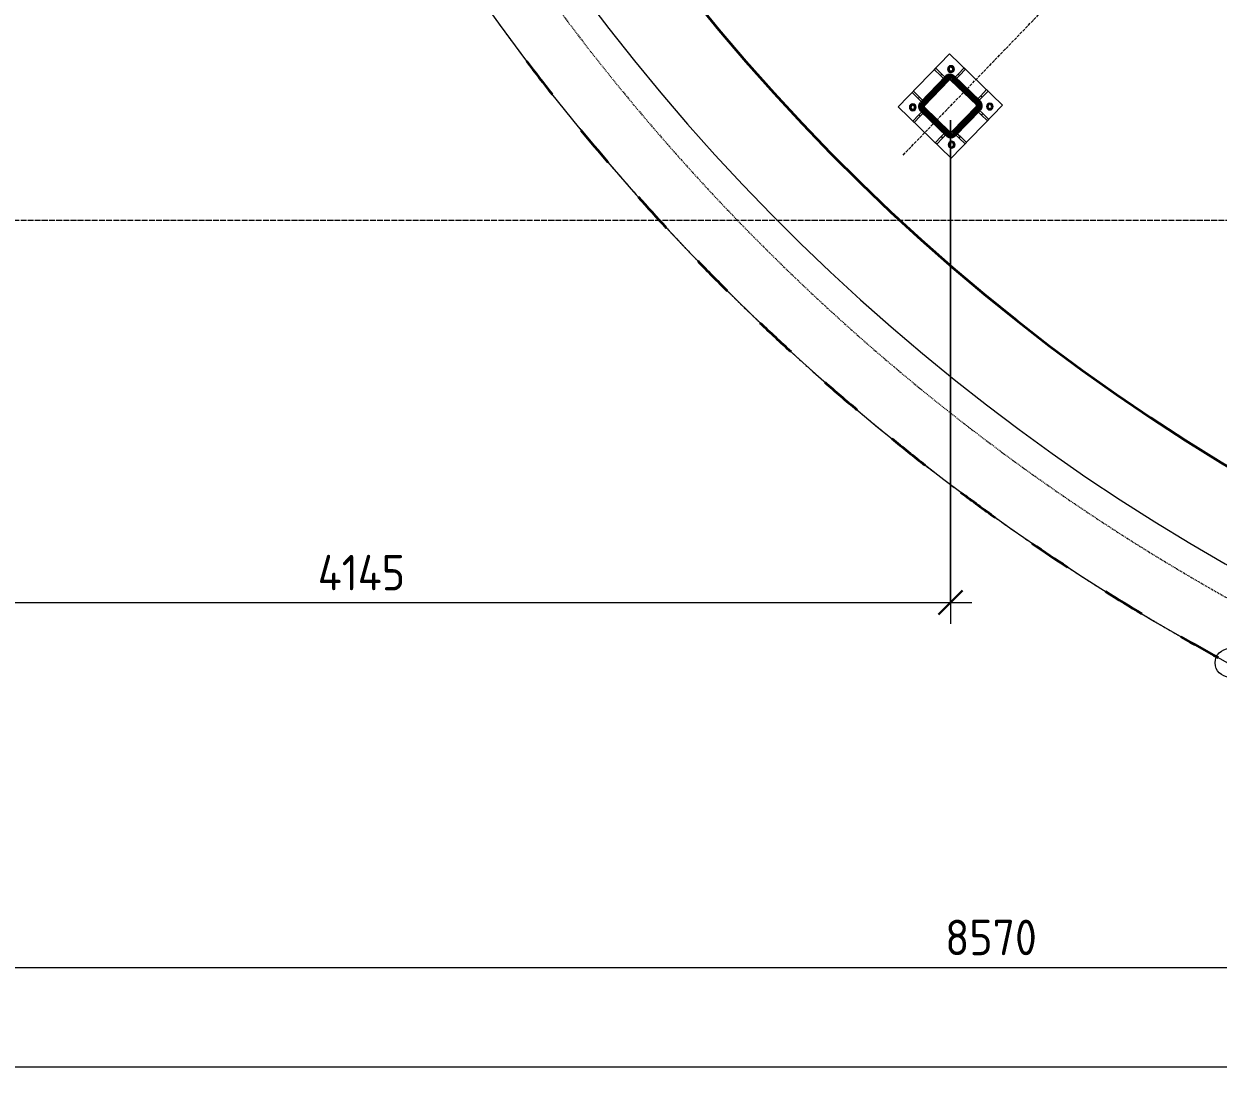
# Model space of a CAD drawing. Header units: millimetres. Extents: x 25978 to 116586, y -2270 to 13021.
# Drawn here: x 32891 to 37095, y 3196 to 6942 of the extents above; entities that cross this region are included whole.
import ezdxf

# ---------------------------------------------------------------- set-up
doc = ezdxf.new("R2010")
doc.units = ezdxf.units.MM
for name, pattern in [('01 Штриховая _2 мм_', [3, 2, -1]), ('01 Штриховая _4 мм_', [6, 3.5, -2.5]), ('02 Штрихпунктирная _10 мм_', [14, 10, -2, 0, -2]), ('02 Штрихпунктирная _20 мм_', [25, 20, -2.5, 0, -2.5])]:
    doc.linetypes.add(name, pattern=pattern)
for name, color, linetype, lineweight in [('AA_Dim', 7, 'Continuous', 9), ('AA_Dim-50', 7, 'Continuous', 9), ('AA_Linii', 7, 'Continuous', 9), ('AA_Vinoska', 7, 'Continuous', 9), ('AF_Balki', 7, 'Continuous', 20), ('AF_Lestnica', 7, '01 Штриховая _2 мм_', 9), ('AF_Perekritie', 7, 'Continuous', 20), ('AF_Perekritie_Опалубка', 253, 'Continuous', 20), ('AF_Stena', 7, '01 Штриховая _4 мм_', 20), ('KR_Colonna_KG', 7, 'Continuous', 20), ('KR_Detal', 7, 'Continuous', 20), ('Оси', 7, 'Continuous', 9)]:
    doc.layers.add(name, color=color, linetype=linetype, lineweight=lineweight)
doc.styles.add('ISOCPEUR_2', font='isocpeur.TTF', dxfattribs={"width": 0.9, "height": 125})
doc.dimstyles.new('05_Округл_5мм__прозр_', dxfattribs={"dimscale": 304.8, "dimtxt": 125.344371, "dimasz": 0.278871, "dimexe": 0.246063, "dimexo": 0.164042, "dimgap": 0.016404, "dimtad": 1, "dimdec": 0, "dimrnd": 5, "dimdsep": 46, "dimtxsty": 'ISOCPEUR_2', "dimblk1": 'OBLIQUE', "dimblk2": 'OBLIQUE', "dimsah": 1, "dimcen": 0.09, "dimdle": 0.246063, "dimazin": 0, "dimtfac": 1, "dimtdec": 4, "dimtix": 1, "dimtmove": 0, "dimatfit": 3, "dimfxl": 1, "dimtvp": 1, "dimtolj": 1, "dimtzin": 0, "dimlwd": 18, "dimlwe": 18, "dimarcsym": 2})

# ---------------------------------------------------------------- blocks, each defined once
blk = doc.blocks.new('Лестницы 1 - Лестницы 1-3688333-Схема расположения входа на отм_ -0_110 в осях 7-14_ А-В')
at = {"layer": 'AF_Lestnica', "color": 250, "linetype": 'Continuous', "lineweight": 20}
for radius, start, end in [(7369.2, 197.04974, 270), (7669.2, 197.65643, 270), (7069.2, 220.6105, 221.87792), (7069.2, 223.02463, 224.28602), (7069.2, 225.43771, 226.69411), (7069.2, 227.85, 229.10221), (7069.2, 230.26166, 231.51031), (7069.2, 232.67283, 233.9184), (7069.2, 235.08361, 236.3265), (7069.2, 237.49406, 238.7346)]:
    blk.add_arc((40775.1, 11440), radius, start, end, dxfattribs=at)
blk = doc.blocks.new('243_Профиль гнутый сварной квадратный _НесКол_2ур_ - 160х8-4060138-Схема расположения входа на отм_ -0_110 в осях 7-14_ А-В')
at = {"layer": 'KR_Colonna_KG', "linetype": '01 Штриховая _4 мм_', "lineweight": 9}
h = blk.add_hatch(color=256, dxfattribs=at)
h.paths.add_polyline_path([(63.3, -80), (64, -80), (75.3, -75.3), (80, -64), (80, 64), (75.3, 75.3), (63.3, 80), (-65.4, 79.4), (-75.3, 75.3), (-80, 64), (-80, -64), (-75.3, -75.3), (-64, -80), (-29.8, -80)])
h.paths.add_polyline_path([(-64, -72), (-69.7, -69.7), (-72, -64), (-72, 64), (-69.7, 69.7), (-64, 72), (64, 72), (69.7, 69.7), (72, 64), (72, -64), (69.7, -69.7), (63.3, -72), (-29.8, -72)])
at = {"layer": 'KR_Colonna_KG', "lineweight": 60}
for p, q in [((-80, 64), (-80, -64)), ((-72, -64), (-72, 64)), ((64, 80), (-64, 80)), ((-64, 72), (64, 72)), ((72, 64), (72, -64)), ((80, -64), (80, 64)), ((64, -72), (-64, -72)), ((-64, -80), (64, -80))]:
    blk.add_line(p, q, dxfattribs=at)
for centre, radius, start, end in [((-64, 64), 16, 90, 180), ((-64, 64), 8, 90, 180), ((64, 64), 16, 360, 90), ((64, 64), 8, 0, 90), ((-64, -64), 16, 180, 270), ((-64, -64), 8, 180, 270), ((64, -64), 8, 270, 0), ((64, -64), 16, 270, 360)]:
    blk.add_arc(centre, radius, start, end, dxfattribs=at)
blk = doc.blocks.new('354_Прокат Лист _НесКаркас_РабПлоск_ - 354_Прокат Лист _НесКаркас_РабПлоск_-3861794-Схема расположения входа на отм_ -0_110 в осях 7-14_ А-В')
at = {"layer": 'AF_Balki'}
for p, q in [((-80, 130), (-80, -130)), ((-80, 130), (180, 130)), ((180, -130), (180, 130)), ((-80, -130), (180, -130))]:
    blk.add_line(p, q, dxfattribs=at)
blk = doc.blocks.new('354_Прокат Лист _НесКаркас_РабПлоск_ - 354_Прокат Лист _НесКаркас_РабПлоск_-3862386-Схема расположения входа на отм_ -0_110 в осях 7-14_ А-В')
at = {"layer": 'AF_Balki'}
for p, q in [((40855.1, 6527.3), (40855.1, 6534.3)), ((40855.1, 6534.3), (40875.1, 6534.3)), ((40855.1, 6527.3), (40875.1, 6527.3)), ((40875.1, 6534.3), (40905.1, 6534.3)), ((40875.1, 6527.3), (40875.1, 6534.3)), ((40905.1, 6527.3), (40875.1, 6527.3)), ((40905.1, 6534.3), (40905.1, 6527.3))]:
    blk.add_line(p, q, dxfattribs=at)
blk = doc.blocks.new('354_Прокат Лист _НесКаркас_РабПлоск_ - 354_Прокат Лист _НесКаркас_РабПлоск_-3862465-Схема расположения входа на отм_ -0_110 в осях 7-14_ А-В')
at = {"layer": 'AF_Balki'}
for p, q in [((40645.1, 6527.3), (40645.1, 6534.3)), ((40645.1, 6534.3), (40675.1, 6534.3)), ((40675.1, 6527.3), (40645.1, 6527.3)), ((40675.1, 6534.3), (40695.1, 6534.3)), ((40675.1, 6534.3), (40675.1, 6527.3)), ((40675.1, 6527.3), (40695.1, 6527.3)), ((40695.1, 6534.3), (40695.1, 6527.3))]:
    blk.add_line(p, q, dxfattribs=at)
blk = doc.blocks.new('354_Анкер клиновой _СоедНесК_РабПлоск_ - M12x120_20-4043320-Схема расположения входа на отм_ -0_110 в осях 7-14_ А-В')
at = {"layer": 'KR_Detal'}
for start, end in [(120, 180), (180, 240), (90, 120), (60, 90), (0, 60), (300, 0), (240, 270), (270, 300)]:
    blk.add_arc((0, 0), 9, start, end, dxfattribs=at)
for points in [[(-9, 5.2), (-8.3, 5.6), (-6.8, 6.5), (-5.3, 7.3), (-4.5, 7.8)], [(-9, 0), (-9, 0.9), (-9, 2.7), (-9, 4.4), (-9, 5.2)], [(-9, -5.2), (-9, -4.4), (-9, -2.7), (-9, -0.9), (-9, 0)], [(-4.5, 7.8), (-3.7, 8.2), (-2.2, 9.1), (-0.7, 10), (0, 10.4)], [(0, 10.4), (0.7, 10), (2.2, 9.1), (3.7, 8.2), (4.5, 7.8)], [(4.5, 7.8), (5.3, 7.3), (6.8, 6.5), (8.3, 5.6), (9, 5.2)], [(9, 5.2), (9, 4.4), (9, 2.7), (9, 0.9), (9, 0)], [(9, 0), (9, -0.9), (9, -2.7), (9, -4.4), (9, -5.2)], [(-4.5, -7.8), (-5.3, -7.3), (-6.8, -6.5), (-8.3, -5.6), (-9, -5.2)], [(0, -10.4), (-0.7, -10), (-2.2, -9.1), (-3.7, -8.2), (-4.5, -7.8)], [(4.5, -7.8), (3.7, -8.2), (2.2, -9.1), (0.7, -10), (0, -10.4)], [(9, -5.2), (8.3, -5.6), (6.8, -6.5), (5.3, -7.3), (4.5, -7.8)]]:
    blk.add_open_spline(points, degree=3, dxfattribs=at)
blk = doc.blocks.new('354_Шайба_ГОСТ 11371-78_СоедНесК_РабПлоск_ - Шайба_ГОСТ 11371-78-V5-Схема расположения входа на отм_ -0_110 в осях 7-14_ А-В')
at = {"layer": 'KR_Detal'}
for start, end in [(360, 180), (180, 360)]:
    blk.add_arc((0, 0), 12, start, end, dxfattribs=at)
at = {"layer": 'KR_Detal', "linetype": '01 Штриховая _4 мм_', "lineweight": 9}
for start, end in [(0, 180), (180, 0)]:
    blk.add_arc((0, 0), 6.5, start, end, dxfattribs=at)
blk = doc.blocks.new('Лестницы 2 - Лестницы 1-3699303-Схема расположения входа на отм_ -0_110 в осях 7-14_ А-В')
at = {"layer": 'AA_Linii', "linetype": '01 Штриховая _4 мм_', "lineweight": 20}
blk.add_arc((40775.061608, 11440), 7469.209461, 182.9162121646, 270, dxfattribs=at)
blk = doc.blocks.new('DIMBLOCK24-Схема расположения входа на отм_ -0_110 в осях 7-14_ А-В')
at = {"layer": 'AA_Dim-50', "lineweight": 30}
for p, q in [((32005.1, 3621.1), (32047.6, 3663.6)), ((40575.1, 3621.1), (40617.6, 3663.6)), ((32005.1, 3621.1), (31962.6, 3578.6)), ((40575.1, 3621.1), (40532.6, 3578.6))]:
    blk.add_line(p, q, dxfattribs=at)
at = {"layer": 'AA_Dim-50', "lineweight": 18}
for p, q in [((32005.1, 3631.3), (32005.1, 3546.1)), ((32005.1, 3621.1), (32005.1, 3631.3)), ((32005.1, 3621.1), (40575.1, 3621.1)), ((40575.1, 3631.3), (40575.1, 3546.1)), ((40575.1, 3621.1), (40575.1, 3631.3))]:
    blk.add_line(p, q, dxfattribs=at)
at = {"layer": 'AA_Dim-50', "color": 0, "lineweight": 18, "insert": (36134, 3789), "char_height": 125, "width": 374.614, "attachment_point": 1, "line_spacing_factor": 1.135194, "style": 'ISOCPEUR_2'}
blk.add_mtext('8570', dxfattribs=at)
blk = doc.blocks.new('_Oblique')
at = {"color": 0, "linetype": 'ByBlock', "lineweight": -2}
blk.add_line((-0.5, -0.5), (0.5, 0.5), dxfattribs=at)
blk = doc.blocks.new('DIMBLOCK26-Схема расположения входа на отм_ -0_110 в осях 7-14_ А-В')
at = {"layer": 'AA_Dim-50', "lineweight": 30}
for p, q in [((27550.1, 3271.1), (27592.6, 3313.6)), ((49115.1, 3271.1), (49157.6, 3313.6)), ((27550.1, 3271.1), (27507.6, 3228.6)), ((49115.1, 3271.1), (49072.6, 3228.6))]:
    blk.add_line(p, q, dxfattribs=at)
at = {"layer": 'AA_Dim-50', "lineweight": 18}
for p, q in [((27550.1, 3281.3), (27550.1, 3196.1)), ((27550.1, 3271.1), (27550.1, 3281.3)), ((49115.1, 3281.3), (49115.1, 3196.1)), ((49115.1, 3271.1), (49115.1, 3281.3)), ((27475.1, 3271.1), (49190.1, 3271.1))]:
    blk.add_line(p, q, dxfattribs=at)
at = {"layer": 'AA_Dim-50', "color": 0, "lineweight": 18, "insert": (38149.3, 3439), "char_height": 125, "width": 439.888, "attachment_point": 1, "line_spacing_factor": 1.135194, "style": 'ISOCPEUR_2'}
blk.add_mtext('21565', dxfattribs=at)
blk = doc.blocks.new('DIMBLOCK39-Схема расположения входа на отм_ -0_110 в осях 7-14_ А-В')
at = {"layer": 'AA_Dim-50', "lineweight": 18}
for p, q in [((36152.4, 6603.1), (36152.4, 4830.3)), ((36152.4, 4905.3), (36152.4, 6603.1)), ((31930.1, 4905.3), (36227.4, 4905.3)), ((32005.1, 4915.4), (32005.1, 4830.3)), ((32005.1, 4905.3), (32005.1, 4915.4))]:
    blk.add_line(p, q, dxfattribs=at)
at = {"layer": 'AA_Dim-50', "lineweight": 30}
for p, q in [((32005.1, 4905.3), (32047.6, 4947.8)), ((36152.4, 4905.3), (36194.9, 4947.8)), ((32005.1, 4905.3), (31962.6, 4862.8)), ((36152.4, 4905.3), (36109.9, 4862.8))]:
    blk.add_line(p, q, dxfattribs=at)
at = {"layer": 'AA_Dim-50', "color": 0, "lineweight": 18, "insert": (33925, 5073.2), "char_height": 125, "width": 368.938, "attachment_point": 1, "line_spacing_factor": 1.135194, "style": 'ISOCPEUR_2'}
blk.add_mtext('4145', dxfattribs=at)

msp = doc.modelspace()

# ---------------------------------------------------------------- linework, layer by layer
at = {"layer": 'AA_Linii', "linetype": '02 Штрихпунктирная _10 мм_', "lineweight": 20}
msp.add_line((35985.9451, 6480.7216), (40570.6903, 11228.3643), dxfattribs=at)
at = {"layer": 'AA_Linii', "lineweight": 20}
msp.add_arc((40775.0616, 11440), 4754.2095, 181.8080384, 358.1919616, dxfattribs=at)
at = {"layer": 'AA_Vinoska'}
msp.add_circle((37134.4499, 4693.1868), 50, dxfattribs=at)
at = {"layer": 'AF_Perekritie', "linetype": '01 Штриховая _4 мм_'}
for start, end in [(215.90670354, 217.12750685), (218.2209712, 219.43464671), (220.53387833, 221.74178679), (222.84577985, 224.0489271), (225.15691712, 226.35606763), (227.46745996, 228.66320839), (229.77753136, 230.97034939), (232.08722257, 233.27749061), (234.39660272, 235.58463208), (236.70572513, 237.89177379), (239.01463159, 240.19891575)]:
    msp.add_arc((40775.0616, 11440), 7669.2095, start, end, dxfattribs=at)
at = {"layer": 'AF_Perekritie_Опалубка', "lineweight": 35}
for radius, start, end in [(4774.2095, 185.3173957, 357.8392894), (7069.2095, 197.79694229, 352.00000216), (7669.2095, 217.1278775, 218.22060055), (7669.2095, 219.43501736, 220.53350768), (7669.2095, 221.74215745, 222.8454092), (7669.2095, 224.04929775, 225.15654647), (7669.2095, 226.35643828, 227.46708931), (7669.2095, 228.66357904, 229.77716071), (7669.2095, 230.97072004, 232.08685192), (7669.2095, 233.27786127, 234.39623207), (7669.2095, 235.58500273, 236.70535448), (7669.2095, 237.89214444, 239.01426094), (7669.2095, 240.1992864, 241.32298469)]:
    msp.add_arc((40775.0616, 11440), radius, start, end, dxfattribs=at)
at = {"layer": 'AF_Stena'}
for radius, start, end in [(5174.2095, 184.767034, 355.232966), (4974.2095, 184.9591748, 355.0408252)]:
    msp.add_arc((40775.0616, 11440), radius, start, end, dxfattribs=at)
at = {"layer": 'Оси', "linetype": '02 Штрихпунктирная _20 мм_'}
msp.add_line((49415.0616, 6250), (26637.2958, 6250), dxfattribs=at)

# ---------------------------------------------------------------- block references
at = {"layer": 'AF_Balki', "extrusion": (0, 0, -1), "rotation": 43.99999999999946}
msp.add_blockref('354_Прокат Лист _НесКаркас_РабПлоск_ - 354_Прокат Лист _НесКаркас_РабПлоск_-3861794-Схема расположения входа на отм_ -0_110 в осях 7-14_ А-В', (-36188.3523, 6618.3464), dxfattribs=at)
at = {"layer": 'AF_Balki'}
for name, p, rotation in [('354_Прокат Лист _НесКаркас_РабПлоск_ - 354_Прокат Лист _НесКаркас_РабПлоск_-3862386-Схема расположения входа на отм_ -0_110 в осях 7-14_ А-В', (70059.4322, -16933.1639), 136.0000000000013), ('354_Прокат Лист _НесКаркас_РабПлоск_ - 354_Прокат Лист _НесКаркас_РабПлоск_-3862465-Схема расположения входа на отм_ -0_110 в осях 7-14_ А-В', (59739.6963, 40559.0727), 226.0000000000001), ('354_Прокат Лист _НесКаркас_РабПлоск_ - 354_Прокат Лист _НесКаркас_РабПлоск_-3862465-Схема расположения входа на отм_ -0_110 в осях 7-14_ А-В', (2245.3499, 30239.3113), 316.0000000000006), ('354_Прокат Лист _НесКаркас_РабПлоск_ - 354_Прокат Лист _НесКаркас_РабПлоск_-3862386-Схема расположения входа на отм_ -0_110 в осях 7-14_ А-В', (12565.0631, -27252.9257), 46.00000000000053), ('354_Прокат Лист _НесКаркас_РабПлоск_ - 354_Прокат Лист _НесКаркас_РабПлоск_-3862386-Схема расположения входа на отм_ -0_110 в осях 7-14_ А-В', (59739.7075, 40559.0843), 226.0000000000001), ('354_Прокат Лист _НесКаркас_РабПлоск_ - 354_Прокат Лист _НесКаркас_РабПлоск_-3862465-Схема расположения входа на отм_ -0_110 в осях 7-14_ А-В', (70059.4207, -16933.1527), 136.0000000000013), ('354_Прокат Лист _НесКаркас_РабПлоск_ - 354_Прокат Лист _НесКаркас_РабПлоск_-3862465-Схема расположения входа на отм_ -0_110 в осях 7-14_ А-В', (12565.0743, -27252.9141), 46.00000000000053), ('354_Прокат Лист _НесКаркас_РабПлоск_ - 354_Прокат Лист _НесКаркас_РабПлоск_-3862386-Схема расположения входа на отм_ -0_110 в осях 7-14_ А-В', (2245.3383, 30239.3225), 316.0000000000006)]:
    msp.add_blockref(name, p, dxfattribs=dict(at, rotation=rotation))
at = {"layer": 'AF_Lestnica', "color": 250, "linetype": 'Continuous', "lineweight": 20}
for name in ['Лестницы 2 - Лестницы 1-3699303-Схема расположения входа на отм_ -0_110 в осях 7-14_ А-В', 'Лестницы 1 - Лестницы 1-3688333-Схема расположения входа на отм_ -0_110 в осях 7-14_ А-В']:
    msp.add_blockref(name, (0, 0), dxfattribs=at)
at = {"layer": 'KR_Colonna_KG', "rotation": 136.0000000000005}
msp.add_blockref('243_Профиль гнутый сварной квадратный _НесКол_2ур_ - 160х8-4060138-Схема расположения входа на отм_ -0_110 в осях 7-14_ А-В', (36152.3853, 6653.0793), dxfattribs=at)
at = {"layer": 'KR_Detal', "linetype": '01 Штриховая _4 мм_', "lineweight": 9}
for p in [(36154.2564, 6783.0076), (36019.8856, 6648.6368), (36291.1756, 6651.2715), (36156.8048, 6516.9007)]:
    msp.add_blockref('354_Шайба_ГОСТ 11371-78_СоедНесК_РабПлоск_ - Шайба_ГОСТ 11371-78-V5-Схема расположения входа на отм_ -0_110 в осях 7-14_ А-В', p, dxfattribs=at)
at = {"layer": 'KR_Detal'}
for p in [(36154.2564, 6783.0076), (36019.8856, 6648.6368), (36291.1756, 6651.2715), (36156.8048, 6516.9007)]:
    msp.add_blockref('354_Анкер клиновой _СоедНесК_РабПлоск_ - M12x120_20-4043320-Схема расположения входа на отм_ -0_110 в осях 7-14_ А-В', p, dxfattribs=at)

# ---------------------------------------------------------------- dimensions: what is measured, and where the dimension line sits
at = {"layer": 'AA_Dim', "lineweight": 18}
for base, p1, p2, override, picture, middle in [((36152.3853, 4905.3384), (32005.0616, 4965.4425), (36152.3853, 6653.0793), {"dimpost": '<>', "dimfxl": 4477.545254}, 'DIMBLOCK39-Схема расположения входа на отм_ -0_110 в осях 7-14_ А-В', (34078.7234, 4972.8384)), ((40575.0616, 3621.1483), (32005.0616, 3681.2523), (40575.0616, 3681.2523), {"dimpost": '<>', "dimfxl": 8570}, 'DIMBLOCK24-Схема расположения входа на отм_ -0_110 в осях 7-14_ А-В', (36290.0616, 3688.6483)), ((49115.0616, 3271.1483), (27550.0616, 3331.2523), (49115.0616, 3331.2523), {"dimpost": '<>', "dimfxl": 21565}, 'DIMBLOCK26-Схема расположения входа на отм_ -0_110 в осях 7-14_ А-В', (38332.5616, 3338.6483))]:
    dim = msp.add_linear_dim(base=base, p1=p1, p2=p2, dimstyle='05_Округл_5мм__прозр_', override=override, dxfattribs=at)
    dim.commit()
    dim.dimension.update_dxf_attribs({"geometry": picture, "text_midpoint": middle})

doc.saveas('drawing.dxf')
